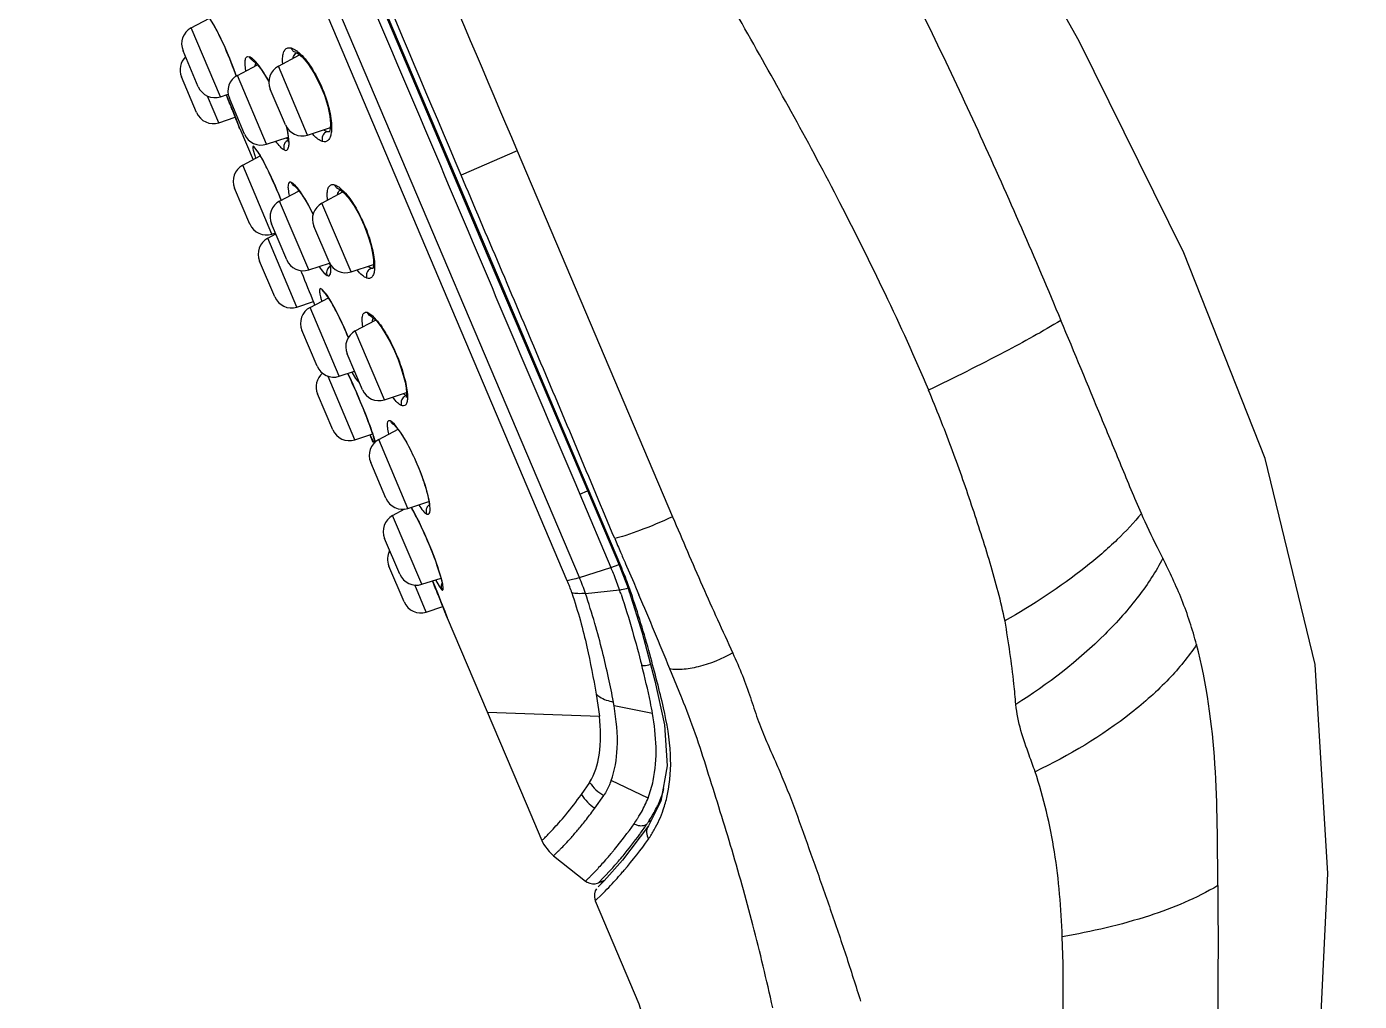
# Model space of a CAD drawing. Header units: millimetres. Extents: x 3350 to 4191, y 133 to 728.
# Drawn here: x 4047.9 to 4099.8, y 604.3 to 642.2 of the extents above; entities that cross this region are included whole.
import ezdxf

# ---------------------------------------------------------------- set-up
doc = ezdxf.new("R2010")
doc.units = ezdxf.units.MM

msp = doc.modelspace()

# ---------------------------------------------------------------- linework, layer by layer
at = {"color": 7, "linetype": 'Continuous'}
for p, q in [((4049.889, 670.946), (4070.991, 621.246)), ((4069.393, 620.77), (4048.296, 670.461)), ((4068.919, 620.647), (4047.855, 670.258)), ((4059.994, 647.026), (4063.003, 639.934)), ((4054.265, 642.171), (4054.98, 642.551)), ((4055.402, 639.492), (4054.265, 642.171)), ((4054.542, 639.884), (4053.949, 641.279)), ((4058.102, 641.4), (4058.16, 641.39)), ((4056.067, 640.325), (4056.847, 640.74)), ((4056.528, 641.052), (4056.548, 641.045)), ((4056.699, 640.88), (4056.697, 640.881)), ((4056.779, 640.852), (4056.707, 640.925)), ((4056.763, 640.697), (4056.784, 640.811)), ((4056.912, 640.691), (4056.779, 640.852)), ((4057.664, 640.681), (4058.488, 641.12)), ((4054.478, 638.874), (4053.885, 640.27)), ((4055.974, 640.408), (4056.014, 640.288)), ((4057.204, 637.646), (4056.067, 640.325)), ((4058.801, 638.002), (4057.664, 640.681)), ((4057.276, 640.1), (4057.298, 640.058)), ((4057.941, 638.394), (4057.348, 639.79)), ((4055.338, 638.482), (4054.897, 639.521)), ((4055.402, 639.492), (4055.701, 639.589)), ((4055.63, 639.566), (4055.769, 639.229)), ((4056.344, 638.038), (4055.752, 639.434)), ((4055.769, 639.229), (4055.923, 638.847)), ((4055.338, 638.482), (4055.985, 638.692)), ((4055.871, 638.978), (4055.855, 639.017)), ((4055.923, 638.847), (4056.054, 638.516)), ((4055.931, 638.829), (4055.926, 638.84)), ((4056.043, 638.546), (4056.151, 638.269)), ((4056.1, 638.4), (4056.103, 638.392)), ((4056.112, 638.371), (4056.103, 638.392)), ((4056.119, 638.353), (4056.112, 638.371)), ((4056.139, 638.3), (4056.119, 638.353)), ((4056.155, 638.26), (4056.139, 638.3)), ((4056.151, 638.269), (4056.156, 638.257)), ((4056.156, 638.257), (4056.674, 637.036)), ((4057.966, 638.35), (4057.99, 638.253)), ((4058.072, 637.834), (4058.017, 638.19)), ((4058.801, 638.002), (4059.687, 638.29)), ((4059.556, 638.139), (4059.425, 638.191)), ((4059.735, 638.268), (4059.726, 638.127)), ((4057.204, 637.646), (4058.043, 637.918)), ((4058.049, 637.822), (4057.961, 637.88)), ((4059.442, 637.738), (4059.385, 637.748)), ((4059.556, 638.139), (4059.462, 638.078)), ((4059.557, 638.139), (4059.639, 638.134)), ((4059.639, 638.134), (4059.652, 638.138)), ((4056.275, 636.824), (4056.957, 637.187)), ((4056.682, 637.417), (4056.741, 637.209)), ((4056.791, 637.441), (4056.718, 637.545)), ((4056.828, 637.405), (4056.722, 637.541)), ((4056.791, 637.441), (4056.79, 637.441)), ((4057.913, 637.412), (4057.894, 637.419)), ((4066.968, 637.381), (4064.783, 636.44)), ((4066.968, 637.381), (4073.024, 623.138)), ((4057.412, 634.145), (4056.275, 636.824)), ((4058.172, 636.155), (4058.183, 636.15)), ((4058.327, 636.027), (4058.178, 636.15)), ((4059.809, 636.073), (4059.854, 636.063)), ((4056.552, 634.537), (4055.959, 635.933)), ((4057.682, 635.681), (4057.676, 635.696)), ((4057.71, 635.429), (4058.468, 635.832)), ((4058.319, 635.995), (4058.317, 635.996)), ((4058.402, 635.943), (4058.327, 636.027)), ((4058.518, 635.791), (4058.402, 635.943)), ((4058.441, 635.824), (4058.443, 635.865)), ((4059.359, 635.35), (4060.176, 635.785)), ((4060.053, 635.951), (4060.274, 635.738)), ((4058.847, 632.75), (4057.71, 635.429)), ((4057.745, 635.522), (4057.769, 635.461)), ((4057.774, 635.453), (4057.767, 635.471)), ((4058.933, 635.073), (4059.015, 634.907)), ((4060.496, 632.671), (4059.359, 635.35)), ((4057.987, 633.142), (4057.394, 634.538)), ((4057.246, 633.984), (4057.559, 634.15)), ((4057.412, 634.145), (4057.546, 634.189)), ((4059.636, 633.063), (4059.044, 634.459)), ((4058.384, 631.305), (4057.246, 633.984)), ((4057.523, 631.697), (4056.931, 633.093)), ((4058.847, 632.75), (4059.653, 633.012)), ((4059.67, 632.973), (4059.639, 633)), ((4060.496, 632.671), (4061.374, 632.956)), ((4058.574, 632.635), (4058.54, 632.715)), ((4059.573, 632.528), (4059.562, 632.534)), ((4059.676, 632.831), (4059.675, 632.82)), ((4061.288, 632.818), (4061.161, 632.874)), ((4061.288, 632.818), (4061.191, 632.757)), ((4061.288, 632.818), (4061.359, 632.811)), ((4059.465, 631.886), (4059.35, 632.004)), ((4061.159, 632.418), (4061.115, 632.428)), ((4058.384, 631.305), (4059.03, 631.515)), ((4058.895, 631.288), (4059.609, 631.667)), ((4059.086, 631.375), (4059.053, 631.458)), ((4059.455, 631.872), (4059.453, 631.874)), ((4059.643, 631.629), (4059.465, 631.886)), ((4060.032, 628.609), (4058.895, 631.288)), ((4061.116, 631.099), (4061.144, 631.09)), ((4061.304, 630.921), (4061.303, 630.921)), ((4061.385, 630.912), (4061.527, 630.752)), ((4059.172, 629.001), (4058.58, 630.397)), ((4060.66, 630.373), (4061.45, 630.793)), ((4061.797, 627.694), (4060.66, 630.373)), ((4060.937, 628.086), (4060.344, 629.482)), ((4060.032, 628.609), (4060.632, 628.804)), ((4060.643, 626.135), (4059.596, 628.602)), ((4060.521, 628.767), (4060.672, 628.524)), ((4060.672, 628.524), (4060.76, 628.416)), ((4060.76, 628.416), (4060.785, 628.394)), ((4060.785, 628.394), (4060.812, 628.379)), ((4059.783, 626.527), (4059.19, 627.923)), ((4061.797, 627.694), (4062.654, 627.972)), ((4062.642, 627.857), (4062.528, 627.919)), ((4062.495, 627.455), (4062.467, 627.464)), ((4062.031, 626.869), (4062.042, 626.864)), ((4062.183, 626.74), (4062.038, 626.862)), ((4062.258, 626.653), (4062.183, 626.74)), ((4068.534, 626.908), (4070.949, 621.229)), ((4060.643, 626.135), (4061.338, 626.361)), ((4061.221, 626.323), (4061.339, 626.045)), ((4061.241, 626.317), (4061.339, 626.11)), ((4061.439, 626.046), (4061.372, 626.265)), ((4061.574, 626.145), (4062.325, 626.544)), ((4062.174, 626.711), (4062.172, 626.712)), ((4062.371, 626.502), (4062.258, 626.653)), ((4061.339, 626.11), (4061.402, 625.987)), ((4062.712, 623.466), (4061.574, 626.145)), ((4061.851, 623.858), (4061.259, 625.254)), ((4069.41, 624.023), (4069.709, 624.146)), ((4062.712, 623.466), (4063.528, 623.731)), ((4069.41, 624.023), (4070.62, 621.162)), ((4062.115, 623.188), (4062.595, 623.444)), ((4063.252, 620.509), (4062.115, 623.188)), ((4062.832, 623.505), (4062.898, 623.39)), ((4062.392, 620.901), (4061.799, 622.297)), ((4062.565, 619.821), (4061.972, 621.217)), ((4069.393, 620.77), (4070.62, 621.161)), ((4070.62, 621.162), (4070.934, 621.283)), ((4070.947, 621.228), (4071.035, 621.018)), ((4070.949, 621.229), (4071.001, 621.222)), ((4070.991, 621.246), (4071.001, 621.222)), ((4071.035, 621.018), (4071.249, 620.461)), ((4071.18, 621.328), (4071.507, 620.574)), ((4063.252, 620.509), (4064, 620.752)), ((4063.664, 620.643), (4063.676, 620.615)), ((4063.785, 620.68), (4063.921, 620.441)), ((4071.507, 620.574), (4071.607, 620.343)), ((4063.425, 619.429), (4062.978, 620.482)), ((4063.921, 620.441), (4064.021, 620.306)), ((4064.002, 620.428), (4064.024, 620.304)), ((4069.629, 620.154), (4070.954, 620.293)), ((4071.249, 620.461), (4071.331, 620.227)), ((4071.332, 620.226), (4071.331, 620.227)), ((4071.607, 620.343), (4071.712, 620.099)), ((4063.425, 619.429), (4064.072, 619.639)), ((4064.032, 619.741), (4064.007, 619.805)), ((4064.011, 619.795), (4064.142, 619.464)), ((4064.13, 619.493), (4064.238, 619.216)), ((4064.187, 619.347), (4064.191, 619.339)), ((4064.205, 619.303), (4064.191, 619.339)), ((4064.227, 619.247), (4064.205, 619.303)), ((4064.242, 619.209), (4064.227, 619.247)), ((4073.37, 616.111), (4072.911, 617.217)), ((4070.044, 616.235), (4070.172, 615.379)), ((4073.379, 616.088), (4073.37, 616.111)), ((4065.804, 615.53), (4070.172, 615.379)), ((4072.243, 615.477), (4070.743, 615.771)), ((4072.816, 613.437), (4072.563, 612.058)), ((4069.467, 612.323), (4069.791, 612.794)), ((4072.068, 612.182), (4070.626, 612.865)), ((4069.997, 611.795), (4070.343, 612.286)), ((4072.443, 611.883), (4072.611, 612.307)), ((4072.563, 612.058), (4072.079, 611.102)), ((4072.488, 611.91), (4072.443, 611.883)), ((4071.52, 611.183), (4071.684, 611.119)), ((4072.009, 611.153), (4072.019, 611.169)), ((4072.182, 611.306), (4072.07, 611.242)), ((4072.08, 611.103), (4071.064, 609.762)), ((4072.08, 611.103), (4072.079, 611.102)), ((4068.383, 609.937), (4069.631, 608.952)), ((4071.064, 609.762), (4070.352, 608.965)), ((4070.521, 609.902), (4070.506, 609.885)), ((4070.667, 610.074), (4070.651, 610.055)), ((4070.135, 608.884), (4070.336, 609.087)), ((4070.336, 609.087), (4070.639, 609.415)), ((4070.676, 609.456), (4070.692, 609.474)), ((4070.053, 608.651), (4070.008, 608.569)), ((4070.352, 608.965), (4070.121, 608.733)), ((4070.337, 608.959), (4070.121, 608.733)), ((4070.136, 608.884), (4070.367, 608.983)), ((4070.353, 608.977), (4070.337, 608.959)), ((4070.278, 608.44), (4070.009, 608.179))]:
    msp.add_line(p, q, dxfattribs=at)
for points in [[(4099.778, 490.173), (4098.761, 507.005), (4097.957, 522.452), (4097.433, 536.461), (4097.137, 549.289), (4097.013, 561.109), (4097.046, 572.077), (4097.244, 582.324), (4097.62, 591.89), (4098.146, 600.83), (4098.553, 609.242), (4098.057, 617.379), (4096.109, 625.4), (4092.942, 633.415), (4088.862, 641.653), (4084.032, 650.247), (4078.585, 659.257), (4072.552, 668.79), (4065.881, 678.981), (4058.718, 689.68)], [(4054.907, 642.656), (4054.983, 642.545), (4055.073, 642.402), (4055.17, 642.233), (4055.272, 642.044), (4055.374, 641.842), (4055.475, 641.633), (4055.572, 641.42), (4055.666, 641.208), (4055.753, 640.997), (4055.834, 640.792), (4055.908, 640.595), (4055.974, 640.408)], [(4056.699, 640.88), (4056.73, 640.857), (4056.835, 640.754), (4056.973, 640.582), (4057.124, 640.358), (4057.276, 640.1)], [(4058.353, 641.21), (4058.408, 641.184), (4058.586, 641.041), (4058.812, 640.781), (4059.049, 640.423), (4059.271, 639.999), (4059.457, 639.551), (4059.59, 639.119), (4059.668, 638.741), (4059.695, 638.444), (4059.685, 638.245), (4059.659, 638.14), (4059.655, 638.131)], [(4063.003, 639.934), (4065.84, 633.244), (4068.534, 626.908)], [(4057.99, 638.253), (4058.025, 638.064), (4058.043, 637.913), (4058.048, 637.803), (4058.043, 637.736), (4058.042, 637.727)], [(4056.79, 637.441), (4056.81, 637.416), (4056.845, 637.367), (4056.891, 637.297)], [(4056.891, 637.297), (4056.947, 637.206), (4057.009, 637.097), (4057.078, 636.972), (4057.15, 636.833), (4057.226, 636.683), (4057.303, 636.526), (4057.38, 636.362), (4057.457, 636.195), (4057.533, 636.025), (4057.606, 635.856), (4057.677, 635.688), (4057.745, 635.522)], [(4058.319, 635.995), (4058.328, 635.987), (4058.396, 635.921), (4058.488, 635.808), (4058.594, 635.66), (4058.706, 635.483), (4058.82, 635.285), (4058.933, 635.073)], [(4060.033, 635.887), (4060.059, 635.874), (4060.198, 635.768), (4060.394, 635.55), (4060.61, 635.242), (4060.818, 634.875), (4061.002, 634.483), (4061.153, 634.092), (4061.263, 633.726), (4061.334, 633.405), (4061.369, 633.143), (4061.374, 632.949), (4061.359, 632.828), (4061.355, 632.811)], [(4059.661, 633.02), (4059.665, 632.992), (4059.674, 632.899), (4059.676, 632.831)], [(4059.45, 631.876), (4059.484, 631.84), (4059.546, 631.76), (4059.626, 631.642), (4059.719, 631.492), (4059.821, 631.313), (4059.926, 631.115), (4060.032, 630.905), (4060.136, 630.687), (4060.236, 630.465), (4060.331, 630.245), (4060.388, 630.106)], [(4061.304, 630.921), (4061.355, 630.886), (4061.492, 630.752), (4061.667, 630.528), (4061.852, 630.241), (4062.027, 629.922), (4062.186, 629.593), (4062.324, 629.264), (4062.439, 628.945), (4062.53, 628.645), (4062.596, 628.376), (4062.637, 628.15), (4062.654, 627.973), (4062.653, 627.852), (4062.644, 627.789), (4062.643, 627.783)], [(4060.368, 628.718), (4060.427, 628.592), (4060.494, 628.449)], [(4060.494, 628.449), (4060.562, 628.298), (4060.632, 628.141)], [(4060.632, 628.141), (4060.703, 627.981), (4060.772, 627.819), (4060.84, 627.658), (4060.906, 627.5), (4060.968, 627.348), (4061.027, 627.201), (4061.081, 627.062), (4061.132, 626.93), (4061.179, 626.806), (4061.222, 626.69), (4061.262, 626.581), (4061.297, 626.482), (4061.329, 626.39), (4061.356, 626.308), (4061.38, 626.236), (4061.4, 626.172)], [(4062.174, 626.711), (4062.182, 626.704), (4062.244, 626.641), (4062.331, 626.536), (4062.431, 626.396), (4062.538, 626.23), (4062.648, 626.043), (4062.757, 625.841), (4062.863, 625.631), (4062.965, 625.417), (4063.06, 625.202), (4063.149, 624.989), (4063.229, 624.782), (4063.301, 624.581), (4063.364, 624.392), (4063.417, 624.215), (4063.461, 624.053), (4063.495, 623.907), (4063.52, 623.781), (4063.536, 623.675), (4063.544, 623.592), (4063.544, 623.533), (4063.544, 623.524)], [(4061.4, 626.172), (4061.415, 626.119), (4061.427, 626.076), (4061.434, 626.047)], [(4062.898, 623.39), (4062.976, 623.247), (4063.059, 623.089), (4063.143, 622.921), (4063.228, 622.745), (4063.312, 622.564), (4063.395, 622.38), (4063.475, 622.197), (4063.551, 622.016), (4063.624, 621.838), (4063.691, 621.666), (4063.753, 621.502), (4063.81, 621.346), (4063.861, 621.199), (4063.907, 621.063), (4063.946, 620.939), (4063.98, 620.826), (4064.008, 620.726), (4064.029, 620.641), (4064.045, 620.57), (4064.054, 620.515), (4064.059, 620.479), (4064.059, 620.475)], [(4063.676, 620.615), (4063.857, 620.176), (4064.011, 619.795)], [(4071.332, 620.226), (4071.837, 618.623), (4072.333, 616.755), (4072.71, 615.03), (4072.816, 613.437)], [(4064.242, 619.207), (4067.312, 611.978), (4067.925, 610.533)], [(4067.925, 610.533), (4067.996, 610.388), (4068.207, 610.099), (4068.383, 609.937)], [(4069.631, 608.952), (4069.693, 608.91), (4069.797, 608.866), (4069.904, 608.846), (4070.006, 608.849), (4070.097, 608.87), (4070.136, 608.884)], [(4070.008, 608.569), (4069.977, 608.453), (4069.973, 608.323), (4070.009, 608.179)], [(4070.009, 608.179), (4071.71, 604.176), (4073.612, 597.876), (4073.885, 591.406), (4073.949, 584.628), (4073.926, 577.191), (4073.846, 569.005), (4073.699, 559.963), (4073.467, 549.838), (4073.136, 538.338), (4072.674, 525.031), (4072.001, 509.238), (4070.943, 490.171)]]:
    msp.add_lwpolyline(points, dxfattribs=at)
for centre, radius, start, end in [((4054.593, 641.553), 0.7, 118, 203), ((4057.691, 640.332), 1.171, 52.1126, 52.8697), ((4054.529, 640.543), 0.7, 133.6956, 203), ((4056.396, 639.707), 0.7, 118, 203), ((4046.332, 637.072), 10.207, 18.4557, 18.9248), ((4046.668, 637.184), 9.853, 18.34, 18.4537), ((4051.583, 636.978), 6.502, 28.4933, 30.0692), ((4057.992, 640.063), 0.7, 118, 203), ((4055.186, 640.157), 0.7, 203, 288), ((3997.859, 615.63), 62.534, 22.35015, 22.50119), ((3998.783, 616.011), 61.535, 22.21306, 22.34887), ((3996.984, 615.276), 63.478, 22.08355, 22.21325), ((4055.122, 639.147), 0.7, 203, 288), ((3996.155, 614.94), 64.372, 21.96495, 22.08376), ((3997.208, 615.363), 63.238, 21.79249, 21.92782), ((4002.2, 617.355), 57.863, 21.57325, 21.78449), ((3999.756, 616.4), 60.487, 21.32015, 21.56308), ((4058.585, 638.668), 0.7, 203, 288), ((4053.503, 637.24), 4.613, 11.8898, 13.4562), ((4056.988, 638.311), 0.7, 203, 288), ((4059.617, 638.37), 0.237, 275.2863, 279.0021), ((4056.581, 637.389), 0.209, 46.3541, 47.7876), ((4062.268, 638.977), 5.803, 197.744, 198.832), ((4056.603, 636.206), 0.7, 118, 203), ((4042.021, 629.186), 16.954, 21.7595, 22.525), ((4058.038, 634.811), 0.7, 118, 203), ((4051.054, 631.056), 8.851, 26.1435, 26.7786), ((4059.688, 634.732), 0.7, 118, 203), ((4057.196, 634.811), 0.7, 203, 288), ((4050.881, 630.971), 9.044, 25.8824, 26.1451), ((4057.575, 633.366), 0.7, 118, 203), ((4058.631, 633.416), 0.7, 203, 288), ((4060.28, 633.337), 0.7, 203, 288), ((4057.284, 632.611), 2.426, 7.3667, 8.8461), ((4000.247, 608.188), 63.243, 21.5891, 22.74057), ((4058.167, 631.971), 0.7, 203, 288), ((4063.028, 632.621), 3.837, 194.4774, 196.3314), ((4059.224, 630.67), 0.7, 118, 203), ((4060.407, 629.947), 1.374, 44.6007, 47.3305), ((4060.988, 629.755), 0.7, 118, 203), ((4059.816, 629.274), 0.7, 203, 288), ((4059.834, 628.197), 0.7, 130.5307, 203), ((4038.927, 618.569), 23.723, 24.3358, 25.3403), ((4036.203, 617.334), 26.713, 23.4933, 24.3414), ((4061.06, 628.503), 0.296, 185.6238, 201.6796), ((4035.975, 617.233), 26.963, 23.3167, 23.4977), ((4061.581, 628.359), 0.7, 203, 288), ((4062.709, 628.07), 0.223, 252.6047, 255.6777), ((4060.427, 626.801), 0.7, 203, 288), ((4052.659, 623.409), 9.169, 18.1475, 18.8891), ((4062.983, 626.548), 0.673, 178.7301, 180.5707), ((4061.903, 625.527), 0.7, 118, 203), ((4061.713, 626.045), 0.301, 170.091, 177.4304), ((4061.699, 626.046), 0.287, 177.4572, 183.7777), ((4062.495, 624.131), 0.7, 203, 288), ((4063.977, 624.193), 0.661, 225.6789, 227.852), ((4062.443, 622.57), 0.7, 118, 203), ((4063.52, 623.406), 0.179, 241.0964, 244.7719), ((4122.971, 644.221), 56.623, 202.7865, 203.3704), ((4062.616, 621.49), 0.7, 151.9638, 203), ((4249.863, 698.886), 194.789, 203.32497, 203.46344), ((4059.831, 616.5), 11.753, 23.0559, 23.3694), ((4059.9, 616.529), 11.678, 21.829, 23.0572), ((4056.4, 615.001), 15.871, 21.7083, 23.0787), ((4063.036, 621.175), 0.7, 203, 288), ((4004.968, 596.152), 63.601, 22.52046, 22.64531), ((4009.309, 597.949), 58.903, 22.22745, 22.52279), ((4062.683, 618.019), 6.768, 18.6007, 22.8584), ((4061.859, 617.531), 8.201, 18.6555, 23.2611), ((4060.432, 616.739), 11.106, 18.6615, 21.8417), ((4056.879, 615.193), 15.356, 20.3089, 21.7027), ((4057.42, 615.392), 14.779, 19.1641, 20.3145), ((4007.974, 597.403), 60.345, 22.06777, 22.22748), ((4008.277, 597.525), 60.018, 21.79135, 22.06898), ((4064.156, 620.448), 0.194, 226.4338, 227.4957), ((4053.935, 614.334), 18.033, 18.721, 19.298), ((4058.026, 615.604), 14.137, 18.8773, 19.1579), ((3932.085, 560.312), 151.889, 22.00239, 23.17993), ((4063.209, 620.094), 0.7, 203, 288), ((4008.561, 597.647), 59.709, 21.30294, 21.71741), ((4056.514, 613.347), 14.434, 9.6719, 10.285), ((4068.152, 613.799), 4.702, 341.5027, 344.6221), ((4067.868, 613.382), 5.067, 341.8198, 348.1088), ((4068.111, 613.304), 4.812, 330.7628, 340.9254), ((4068.252, 613.848), 4.619, 334.5175, 334.953), ((4068.069, 613.318), 4.856, 340.9252, 341.7954), ((4057.861, 620.812), 16.712, 320.5194, 324.8161), ((4067.042, 614.343), 5.481, 324.7862, 327.3191), ((4067.416, 614.1), 5.034, 327.3432, 328.5707), ((4058.014, 620.773), 16.983, 323.9233, 325.4877), ((4067.108, 614.536), 5.955, 325.5586, 325.9906), ((4067.23, 614.454), 5.808, 325.9907, 326.429), ((4058.076, 620.727), 16.905, 320.3353, 323.9263), ((4067.955, 613.392), 4.991, 325.8417, 330.7521), ((4057.909, 620.775), 16.651, 320.0112, 320.5142), ((4058.001, 620.617), 17.289, 319.4373, 324.5502), ((4057.836, 620.837), 16.748, 319.2398, 319.9265), ((4057.177, 621.499), 18.09, 318.336, 319.1613), ((4057.834, 620.93), 17.221, 319.1673, 320.1391), ((4058.009, 620.782), 16.992, 320.1419, 320.3359), ((4056.558, 622.049), 18.918, 318.0999, 318.2669), ((4057.244, 621.278), 18.294, 317.2027, 318.3718), ((4057.65, 620.917), 17.751, 318.3744, 318.8569), ((4057.787, 620.797), 17.568, 318.857, 319.446), ((4059.018, 619.546), 15.815, 315.6688, 316.0105), ((4056.545, 621.919), 19.243, 316.0429, 317.2185), ((4060.037, 618.551), 14.391, 315.3662, 315.6685)]:
    msp.add_arc(centre, radius, start, end, dxfattribs=at)
for points, knots in [([(4057.911, 685.623), (4060.693, 681.201), (4066.189, 672.313), (4072.819, 661.058), (4077.952, 651.957), (4081.027, 646.194), (4083.361, 641.519), (4085.022, 637.971), (4086.618, 634.392), (4087.649, 631.992), (4088.147, 630.785)], [0, 0, 0, 0, 0.250006, 0.500011, 0.625015, 0.750016, 0.812514, 0.875007, 0.93751, 1, 1, 1, 1]), ([(4082.999, 628.07), (4082.463, 629.335), (4081.345, 631.783), (4079.582, 635.325), (4077.784, 638.688), (4075.958, 641.935), (4074.136, 645.149), (4071.701, 649.455), (4068.624, 654.849), (4064.869, 661.3), (4059.777, 669.824), (4055.887, 676.163), (4053.295, 680.377)], [0, 0, 0, 0, 0.068499, 0.134086, 0.197167, 0.258574, 0.319766, 0.381334, 0.50512, 0.629294, 0.7534, 1, 1, 1, 1]), ([(4052.365, 671.812), (4054.778, 666.062), (4059.636, 654.581), (4064.536, 643.118), (4066.967, 637.38)], [0, 0, 0, 0, 0.500193, 1, 1, 1, 1]), ([(4064.783, 636.44), (4062.343, 642.18), (4057.497, 653.667), (4052.609, 665.137), (4050.163, 670.868)], [0, 0, 0, 0, 0.500221, 1, 1, 1, 1]), ([(4049.545, 670.801), (4051.195, 666.901), (4054.504, 659.103), (4059.475, 647.41), (4064.44, 635.716), (4067.738, 627.914), (4069.41, 624.023)], [0, 0, 0, 0, 0.250007, 0.500014, 0.750017, 1, 1, 1, 1]), ([(4055.987, 640.382), (4055.851, 640.778), (4055.554, 641.504), (4055.202, 642.208), (4055.009, 642.518)], [0, 0, 0, 0, 0.533584, 1, 1, 1, 1]), ([(4057.832, 640.784), (4057.825, 640.874), (4057.822, 641.033), (4057.86, 641.238), (4057.957, 641.382), (4058.059, 641.403), (4058.104, 641.401)], [0, 0, 0, 0, 0.35725, 0.624341, 0.820076, 1, 1, 1, 1]), ([(4058.348, 641.211), (4058.303, 641.223), (4058.222, 641.27), (4058.174, 641.349), (4058.161, 641.39)], [0, 0, 0, 0, 0.516698, 1, 1, 1, 1]), ([(4058.163, 641.391), (4058.181, 641.386), (4058.265, 641.355), (4058.342, 641.307), (4058.398, 641.265)], [0, 0, 0, 0, 0.217085, 1, 1, 1, 1]), ([(4058.41, 641.256), (4058.493, 641.192), (4058.66, 641.026), (4058.99, 640.595), (4059.353, 639.927), (4059.644, 639.094), (4059.739, 638.522), (4059.735, 638.268)], [0, 0, 0, 0, 0.09386, 0.209727, 0.486799, 0.771489, 1, 1, 1, 1]), ([(4056.399, 640.515), (4056.383, 640.599), (4056.363, 640.744), (4056.363, 640.922), (4056.415, 641.057), (4056.497, 641.061), (4056.528, 641.052)], [0, 0, 0, 0, 0.39971, 0.678676, 0.850593, 1, 1, 1, 1]), ([(4056.697, 640.881), (4056.679, 640.889), (4056.612, 640.926), (4056.563, 640.991), (4056.543, 641.043)], [0, 0, 0, 0, 0.265799, 1, 1, 1, 1]), ([(4056.707, 640.925), (4056.693, 640.938), (4056.643, 640.983), (4056.587, 641.024), (4056.543, 641.043)], [0, 0, 0, 0, 0.297804, 1, 1, 1, 1]), ([(4058.233, 640.985), (4058.239, 641.01), (4058.264, 641.092), (4058.314, 641.171), (4058.363, 641.207)], [0, 0, 0, 0, 0.291875, 1, 1, 1, 1]), ([(4057.21, 640.236), (4057.185, 640.279), (4057.092, 640.435), (4056.992, 640.586), (4056.912, 640.691)], [0, 0, 0, 0, 0.273591, 1, 1, 1, 1]), ([(4057.894, 637.419), (4057.836, 637.446), (4057.714, 637.556), (4057.617, 637.683), (4057.562, 637.762)], [0, 0, 0, 0, 0.396058, 1, 1, 1, 1]), ([(4057.9, 637.659), (4057.891, 637.64), (4057.863, 637.562), (4057.868, 637.473), (4057.889, 637.417)], [0, 0, 0, 0, 0.2679, 1, 1, 1, 1]), ([(4058.046, 637.804), (4058.031, 637.797), (4057.971, 637.763), (4057.923, 637.707), (4057.9, 637.659)], [0, 0, 0, 0, 0.235726, 1, 1, 1, 1]), ([(4057.908, 637.412), (4057.935, 637.402), (4058.004, 637.401), (4058.064, 637.505), (4058.082, 637.649), (4058.078, 637.767), (4058.072, 637.834)], [0, 0, 0, 0, 0.161259, 0.33888, 0.612731, 1, 1, 1, 1]), ([(4059.385, 637.748), (4059.353, 637.758), (4059.195, 637.828), (4059.071, 637.954), (4058.98, 638.059)], [0, 0, 0, 0, 0.19347, 1, 1, 1, 1]), ([(4059.462, 638.078), (4059.418, 638.035), (4059.357, 637.926), (4059.363, 637.801), (4059.382, 637.748)], [0, 0, 0, 0, 0.516189, 1, 1, 1, 1]), ([(4059.726, 638.127), (4059.719, 638.069), (4059.7, 637.965), (4059.642, 637.834), (4059.552, 637.749), (4059.477, 637.736), (4059.442, 637.738)], [0, 0, 0, 0, 0.331672, 0.591531, 0.800248, 1, 1, 1, 1]), ([(4056.718, 637.545), (4056.709, 637.553), (4056.695, 637.567), (4056.674, 637.56), (4056.668, 637.545), (4056.666, 637.524), (4056.668, 637.48), (4056.676, 637.444), (4056.682, 637.417)], [0, 0, 0, 0, 0.19115, 0.248344, 0.319376, 0.425233, 0.572637, 1, 1, 1, 1]), ([(4057.676, 635.696), (4057.532, 636.041), (4057.316, 636.522), (4057.022, 637.086), (4056.889, 637.313), (4056.828, 637.405)], [0, 0, 0, 0, 0.588019, 0.826674, 1, 1, 1, 1]), ([(4058.167, 636.155), (4058.152, 636.161), (4058.124, 636.169), (4058.062, 636.147), (4058.031, 636.034), (4058.041, 635.866), (4058.067, 635.725), (4058.085, 635.643)], [0, 0, 0, 0, 0.076999, 0.14017, 0.302436, 0.585131, 1, 1, 1, 1]), ([(4058.317, 635.996), (4058.3, 636.005), (4058.241, 636.042), (4058.196, 636.102), (4058.178, 636.15)], [0, 0, 0, 0, 0.266123, 1, 1, 1, 1]), ([(4059.579, 635.48), (4059.569, 635.568), (4059.561, 635.722), (4059.587, 635.92), (4059.672, 636.06), (4059.768, 636.077), (4059.809, 636.073)], [0, 0, 0, 0, 0.368205, 0.638114, 0.827808, 1, 1, 1, 1]), ([(4070.766, 622.291), (4070.271, 623.461), (4069.293, 625.816), (4067.296, 630.532), (4065.788, 634.074), (4064.783, 636.44)], [0, 0, 0, 0, 0.248181, 0.497997, 1, 1, 1, 1]), ([(4058.956, 635.043), (4058.919, 635.116), (4058.786, 635.372), (4058.638, 635.621), (4058.518, 635.791)], [0, 0, 0, 0, 0.279698, 1, 1, 1, 1]), ([(4060.031, 635.888), (4059.988, 635.9), (4059.91, 635.947), (4059.864, 636.024), (4059.85, 636.063)], [0, 0, 0, 0, 0.51797, 1, 1, 1, 1]), ([(4059.854, 636.063), (4059.87, 636.058), (4059.941, 636.03), (4060.006, 635.988), (4060.053, 635.951)], [0, 0, 0, 0, 0.216351, 1, 1, 1, 1]), ([(4059.969, 635.678), (4059.973, 635.699), (4059.991, 635.769), (4060.026, 635.838), (4060.064, 635.873)], [0, 0, 0, 0, 0.292787, 1, 1, 1, 1]), ([(4060.274, 635.738), (4060.433, 635.558), (4060.727, 635.118), (4061.08, 634.391), (4061.324, 633.64), (4061.41, 633.141), (4061.413, 632.919)], [0, 0, 0, 0, 0.233256, 0.511852, 0.783658, 1, 1, 1, 1]), ([(4059.255, 632.88), (4059.307, 632.801), (4059.396, 632.676), (4059.505, 632.56), (4059.558, 632.531)], [0, 0, 0, 0, 0.611658, 1, 1, 1, 1]), ([(4059.57, 632.772), (4059.56, 632.753), (4059.532, 632.676), (4059.537, 632.587), (4059.558, 632.531)], [0, 0, 0, 0, 0.267746, 1, 1, 1, 1]), ([(4059.57, 632.526), (4059.592, 632.516), (4059.654, 632.51), (4059.701, 632.611), (4059.707, 632.745), (4059.699, 632.857), (4059.69, 632.923)], [0, 0, 0, 0, 0.149456, 0.316874, 0.594873, 1, 1, 1, 1]), ([(4061.115, 632.428), (4061.05, 632.451), (4060.907, 632.546), (4060.794, 632.67), (4060.732, 632.746)], [0, 0, 0, 0, 0.413073, 1, 1, 1, 1]), ([(4061.191, 632.757), (4061.147, 632.715), (4061.085, 632.605), (4061.092, 632.48), (4061.111, 632.426)], [0, 0, 0, 0, 0.516677, 1, 1, 1, 1]), ([(4061.413, 632.919), (4061.414, 632.844), (4061.407, 632.711), (4061.365, 632.543), (4061.28, 632.428), (4061.195, 632.414), (4061.159, 632.418)], [0, 0, 0, 0, 0.358519, 0.626912, 0.822793, 1, 1, 1, 1]), ([(4059.35, 632.004), (4059.334, 632.015), (4059.283, 632.038), (4059.264, 631.966), (4059.266, 631.909), (4059.278, 631.805), (4059.297, 631.722), (4059.313, 631.661)], [0, 0, 0, 0, 0.139622, 0.278653, 0.400521, 0.561463, 1, 1, 1, 1]), ([(4059.453, 631.874), (4059.441, 631.882), (4059.397, 631.917), (4059.365, 631.966), (4059.35, 632.004)], [0, 0, 0, 0, 0.265305, 1, 1, 1, 1]), ([(4060.391, 630.107), (4060.275, 630.393), (4060.043, 630.91), (4059.778, 631.411), (4059.643, 631.629)], [0, 0, 0, 0, 0.546745, 1, 1, 1, 1]), ([(4060.953, 630.542), (4060.939, 630.628), (4060.923, 630.776), (4060.931, 630.962), (4060.995, 631.098), (4061.081, 631.106), (4061.116, 631.099)], [0, 0, 0, 0, 0.388646, 0.664217, 0.842397, 1, 1, 1, 1]), ([(4061.303, 630.921), (4061.283, 630.928), (4061.212, 630.965), (4061.16, 631.033), (4061.14, 631.088)], [0, 0, 0, 0, 0.265349, 1, 1, 1, 1]), ([(4061.144, 631.09), (4061.159, 631.084), (4061.23, 631.05), (4061.292, 631), (4061.338, 630.958)], [0, 0, 0, 0, 0.206917, 1, 1, 1, 1]), ([(4061.326, 630.728), (4061.328, 630.743), (4061.335, 630.794), (4061.35, 630.844), (4061.368, 630.876)], [0, 0, 0, 0, 0.288486, 1, 1, 1, 1]), ([(4061.527, 630.752), (4061.678, 630.564), (4061.961, 630.112), (4062.312, 629.379), (4062.568, 628.628), (4062.673, 628.132), (4062.688, 627.911)], [0, 0, 0, 0, 0.233199, 0.512906, 0.785413, 1, 1, 1, 1]), ([(4088.147, 630.785), (4087.435, 630.346), (4085.729, 629.415), (4083.991, 628.549), (4082.994, 628.071)], [0, 0, 0, 0, 0.430446, 1, 1, 1, 1]), ([(4091.285, 623.269), (4091.014, 623.88), (4090.502, 625.126), (4089.462, 627.633), (4088.68, 629.525), (4088.147, 630.785)], [0, 0, 0, 0, 0.246122, 0.496009, 1, 1, 1, 1]), ([(4061.334, 626.377), (4061.298, 626.484), (4061.113, 626.999), (4060.908, 627.506), (4060.736, 627.905)], [0, 0, 0, 0, 0.206349, 1, 1, 1, 1]), ([(4062.467, 627.464), (4062.407, 627.49), (4062.278, 627.594), (4062.176, 627.719), (4062.118, 627.796)], [0, 0, 0, 0, 0.402722, 1, 1, 1, 1]), ([(4062.642, 627.857), (4062.625, 627.85), (4062.556, 627.817), (4062.5, 627.755), (4062.475, 627.702)], [0, 0, 0, 0, 0.231991, 1, 1, 1, 1]), ([(4062.688, 627.911), (4062.693, 627.84), (4062.694, 627.716), (4062.668, 627.562), (4062.6, 627.454), (4062.525, 627.448), (4062.495, 627.455)], [0, 0, 0, 0, 0.377532, 0.649575, 0.834075, 1, 1, 1, 1]), ([(4085.973, 619.07), (4085.817, 619.834), (4085.409, 621.352), (4084.679, 623.601), (4083.894, 625.852), (4083.302, 627.332), (4082.995, 628.068)], [0, 0, 0, 0, 0.246486, 0.49617, 0.747661, 1, 1, 1, 1]), ([(4062.475, 627.702), (4062.465, 627.682), (4062.438, 627.605), (4062.442, 627.518), (4062.463, 627.462)], [0, 0, 0, 0, 0.267512, 1, 1, 1, 1]), ([(4062.027, 626.867), (4062.013, 626.874), (4061.986, 626.883), (4061.924, 626.864), (4061.896, 626.75), (4061.909, 626.585), (4061.936, 626.444), (4061.956, 626.362)], [0, 0, 0, 0, 0.077443, 0.138957, 0.29816, 0.581707, 1, 1, 1, 1]), ([(4062.172, 626.712), (4062.156, 626.72), (4062.098, 626.757), (4062.056, 626.816), (4062.038, 626.862)], [0, 0, 0, 0, 0.266078, 1, 1, 1, 1]), ([(4063.557, 623.634), (4063.527, 623.852), (4063.398, 624.342), (4063.127, 625.093), (4062.779, 625.837), (4062.511, 626.303), (4062.371, 626.502)], [0, 0, 0, 0, 0.211431, 0.484715, 0.766309, 1, 1, 1, 1]), ([(4063.444, 623.244), (4063.465, 623.234), (4063.527, 623.226), (4063.572, 623.326), (4063.576, 623.458), (4063.566, 623.569), (4063.557, 623.634)], [0, 0, 0, 0, 0.14889, 0.313915, 0.592116, 1, 1, 1, 1]), ([(4064.034, 620.645), (4063.981, 620.856), (4063.824, 621.334), (4063.537, 622.075), (4063.201, 622.822), (4062.957, 623.299), (4062.835, 623.509)], [0, 0, 0, 0, 0.210305, 0.483677, 0.765855, 1, 1, 1, 1]), ([(4063.132, 623.6), (4063.184, 623.52), (4063.272, 623.395), (4063.381, 623.278), (4063.433, 623.249)], [0, 0, 0, 0, 0.612632, 1, 1, 1, 1]), ([(4063.444, 623.491), (4063.434, 623.471), (4063.407, 623.393), (4063.412, 623.305), (4063.433, 623.249)], [0, 0, 0, 0, 0.267855, 1, 1, 1, 1]), ([(4073.023, 623.137), (4072.6, 622.943), (4071.984, 622.684), (4071.226, 622.417), (4070.901, 622.319), (4070.767, 622.291)], [0, 0, 0, 0, 0.579385, 0.829755, 1, 1, 1, 1]), ([(4073.023, 623.137), (4073.406, 622.235), (4074.166, 620.457), (4074.968, 618.699), (4075.364, 617.833)], [0, 0, 0, 0, 0.507434, 1, 1, 1, 1]), ([(4091.285, 623.269), (4090.998, 622.908), (4090.304, 622.173), (4088.582, 620.698), (4087.062, 619.708), (4085.971, 619.081)], [0, 0, 0, 0, 0.203481, 0.444601, 1, 1, 1, 1]), ([(4092.12, 621.521), (4092.05, 621.663), (4091.762, 622.241), (4091.481, 622.823), (4091.285, 623.269)], [0, 0, 0, 0, 0.245189, 1, 1, 1, 1]), ([(4092.12, 621.521), (4091.857, 621.008), (4091.17, 619.964), (4089.359, 617.933), (4087.642, 616.617), (4086.395, 615.831)], [0, 0, 0, 0, 0.212303, 0.4572, 1, 1, 1, 1]), ([(4093.435, 618.161), (4093.276, 618.751), (4092.908, 619.902), (4092.387, 620.991), (4092.12, 621.521)], [0, 0, 0, 0, 0.506968, 1, 1, 1, 1]), ([(4064.024, 620.304), (4064.031, 620.297), (4064.044, 620.285), (4064.071, 620.283), (4064.084, 620.309), (4064.088, 620.367), (4064.072, 620.484), (4064.049, 620.584), (4064.034, 620.645)], [0, 0, 0, 0, 0.07486, 0.120278, 0.171907, 0.257422, 0.54839, 1, 1, 1, 1]), ([(4069.393, 620.77), (4069.303, 620.74), (4069.146, 620.693), (4068.987, 620.656), (4068.919, 620.647)], [0, 0, 0, 0, 0.581863, 1, 1, 1, 1]), ([(4069.097, 620.178), (4069.212, 619.817), (4069.431, 619.121), (4069.757, 617.807), (4069.934, 616.848), (4070.044, 616.235)], [0, 0, 0, 0, 0.279693, 0.539238, 1, 1, 1, 1]), ([(4069.63, 620.155), (4069.53, 620.145), (4069.351, 620.136), (4069.171, 620.155), (4069.097, 620.178)], [0, 0, 0, 0, 0.563721, 1, 1, 1, 1]), ([(4070.716, 615.924), (4070.658, 616.24), (4070.523, 616.897), (4070.287, 617.92), (4069.991, 619.016), (4069.755, 619.767), (4069.63, 620.155)], [0, 0, 0, 0, 0.220829, 0.459768, 0.720227, 1, 1, 1, 1]), ([(4070.954, 620.293), (4070.98, 620.295), (4071.093, 620.31), (4071.203, 620.34), (4071.286, 620.369)], [0, 0, 0, 0, 0.230089, 1, 1, 1, 1]), ([(4071.014, 620.122), (4071.175, 619.646), (4071.45, 618.725), (4071.704, 617.799), (4071.819, 617.355)], [0, 0, 0, 0, 0.522881, 1, 1, 1, 1]), ([(4072.826, 612.338), (4072.933, 612.843), (4073.001, 613.985), (4072.742, 615.441), (4072.415, 616.729), (4072.023, 618.231), (4071.673, 619.389), (4071.403, 620.178)], [0, 0, 0, 0, 0.192726, 0.420697, 0.549302, 0.688811, 1, 1, 1, 1]), ([(4086.395, 615.831), (4086.374, 616.097), (4086.273, 617.181), (4086.114, 618.26), (4085.973, 619.07)], [0, 0, 0, 0, 0.244587, 1, 1, 1, 1]), ([(4093.435, 618.161), (4093.121, 617.684), (4092.33, 616.731), (4090.315, 614.933), (4088.467, 613.838), (4087.144, 613.211)], [0, 0, 0, 0, 0.212043, 0.456649, 1, 1, 1, 1]), ([(4094.269, 608.778), (4094.25, 610.355), (4094.263, 613.501), (4093.835, 616.644), (4093.435, 618.161)], [0, 0, 0, 0, 0.501261, 1, 1, 1, 1]), ([(4071.819, 617.355), (4071.846, 617.351), (4071.962, 617.344), (4072.08, 617.365), (4072.164, 617.394)], [0, 0, 0, 0, 0.23313, 1, 1, 1, 1]), ([(4075.366, 617.834), (4074.943, 617.6), (4074.289, 617.329), (4073.445, 617.18), (4073.067, 617.182), (4072.911, 617.217)], [0, 0, 0, 0, 0.565182, 0.813641, 1, 1, 1, 1]), ([(4075.364, 617.833), (4075.497, 617.544), (4075.746, 616.971), (4076.05, 616.109), (4076.322, 615.274), (4076.638, 614.479), (4076.986, 613.703), (4077.446, 612.644), (4077.974, 611.268), (4078.456, 609.859), (4078.87, 608.721), (4079.268, 607.554), (4079.781, 606.076), (4080.155, 604.875), (4080.349, 604.271)], [0, 0, 0, 0, 0.066101, 0.12938, 0.18976, 0.248186, 0.306776, 0.36629, 0.48789, 0.6123, 0.675395, 0.739107, 0.868331, 1, 1, 1, 1]), ([(4072.241, 615.473), (4072.215, 615.622), (4072.094, 616.253), (4071.94, 616.877), (4071.819, 617.354)], [0, 0, 0, 0, 0.235053, 1, 1, 1, 1]), ([(4070.044, 616.235), (4070.087, 616.196), (4070.287, 616.048), (4070.529, 615.959), (4070.716, 615.924)], [0, 0, 0, 0, 0.233309, 1, 1, 1, 1]), ([(4076.921, 604.023), (4076.685, 605.102), (4076.18, 607.221), (4075.447, 609.819), (4074.829, 611.825), (4074.374, 613.268), (4073.927, 614.696), (4073.567, 615.619), (4073.379, 616.088)], [0, 0, 0, 0, 0.263338, 0.519031, 0.643486, 0.763781, 0.879756, 1, 1, 1, 1]), ([(4087.146, 613.211), (4087.067, 613.423), (4086.881, 613.957), (4086.567, 614.812), (4086.433, 615.488), (4086.395, 615.831)], [0, 0, 0, 0, 0.248102, 0.620393, 1, 1, 1, 1]), ([(4069.789, 612.797), (4069.985, 613.117), (4070.25, 613.985), (4070.229, 614.876), (4070.172, 615.379)], [0, 0, 0, 0, 0.42579, 1, 1, 1, 1]), ([(4070.626, 612.865), (4070.772, 613.267), (4070.938, 614.249), (4070.833, 615.229), (4070.742, 615.772)], [0, 0, 0, 0, 0.437479, 1, 1, 1, 1]), ([(4072.067, 612.187), (4072.151, 612.405), (4072.459, 613.472), (4072.39, 614.615), (4072.242, 615.473)], [0, 0, 0, 0, 0.211671, 1, 1, 1, 1]), ([(4070.626, 612.865), (4070.606, 612.811), (4070.526, 612.612), (4070.423, 612.422), (4070.342, 612.286)], [0, 0, 0, 0, 0.26573, 1, 1, 1, 1]), ([(4088.205, 606.788), (4088.159, 607.891), (4087.994, 610.067), (4087.476, 612.192), (4087.146, 613.211)], [0, 0, 0, 0, 0.507472, 1, 1, 1, 1]), ([(4067.925, 610.533), (4067.924, 610.53), (4067.943, 610.55), (4067.957, 610.557), (4067.997, 610.597), (4068.069, 610.666), (4068.195, 610.796), (4068.38, 610.988), (4068.608, 611.241), (4068.989, 611.683), (4069.276, 612.056), (4069.471, 612.327)], [0, 0, 0, 0, 0.004057, 0.016304, 0.036865, 0.065812, 0.148089, 0.261633, 0.405462, 0.57774, 1, 1, 1, 1]), ([(4071.712, 611.475), (4071.745, 611.529), (4071.879, 611.758), (4071.993, 611.999), (4072.066, 612.187)], [0, 0, 0, 0, 0.237041, 1, 1, 1, 1]), ([(4068.383, 609.937), (4068.385, 609.935), (4068.396, 609.954), (4068.416, 609.967), (4068.452, 610.009), (4068.502, 610.056), (4068.568, 610.12), (4068.682, 610.232), (4068.856, 610.409), (4069.095, 610.669), (4069.37, 610.991), (4069.678, 611.371), (4069.889, 611.647), (4069.998, 611.795)], [0, 0, 0, 0, 0.004212, 0.016671, 0.037323, 0.066098, 0.102932, 0.147759, 0.261075, 0.404778, 0.577121, 0.776185, 1, 1, 1, 1]), ([(4072.069, 611.243), (4072.1, 611.289), (4072.229, 611.489), (4072.344, 611.697), (4072.422, 611.861)], [0, 0, 0, 0, 0.23596, 1, 1, 1, 1]), ([(4071.684, 611.119), (4071.713, 611.113), (4071.827, 611.099), (4071.945, 611.127), (4072.019, 611.168)], [0, 0, 0, 0, 0.259918, 1, 1, 1, 1]), ([(4072.079, 611.102), (4072.029, 611.027), (4071.977, 610.842), (4072.037, 610.664), (4072.085, 610.59)], [0, 0, 0, 0, 0.50573, 1, 1, 1, 1]), ([(4070.506, 609.885), (4070.442, 609.811), (4070.322, 609.674), (4070.15, 609.485), (4070, 609.324), (4069.875, 609.193), (4069.786, 609.102), (4069.728, 609.044), (4069.695, 609.011), (4069.668, 608.987), (4069.649, 608.966), (4069.638, 608.96), (4069.632, 608.951), (4069.631, 608.952)], [0, 0, 0, 0, 0.227989, 0.428407, 0.599986, 0.741969, 0.853669, 0.897944, 0.934383, 0.962898, 0.983397, 0.995792, 1, 1, 1, 1]), ([(4094.262, 608.774), (4093.429, 608.278), (4091.435, 607.463), (4089.352, 606.98), (4088.205, 606.788)], [0, 0, 0, 0, 0.454566, 1, 1, 1, 1]), ([(4094.262, 608.775), (4094.27, 608.025), (4094.28, 605.108), (4094.244, 602.19), (4094.206, 600.024)], [0, 0, 0, 0, 0.257231, 1, 1, 1, 1]), ([(4088.101, 599.149), (4088.122, 599.805), (4088.214, 602.349), (4088.279, 604.898), (4088.204, 606.788)], [0, 0, 0, 0, 0.257591, 1, 1, 1, 1])]:
    msp.add_open_spline(points, degree=3, knots=knots, dxfattribs=at)
for points in [[(4056.156, 638.257), (4056.156, 638.258), (4056.155, 638.259), (4056.155, 638.26)], [(4059.672, 632.892), (4059.629, 632.862), (4059.593, 632.819), (4059.57, 632.772)], [(4063.54, 623.606), (4063.5, 623.576), (4063.466, 623.536), (4063.444, 623.491)], [(4064.043, 620.566), (4064.019, 620.525), (4064.005, 620.476), (4064.002, 620.428)], [(4071.403, 620.178), (4071.375, 620.184), (4071.341, 620.199), (4071.332, 620.226)], [(4064.242, 619.207), (4064.242, 619.207), (4064.242, 619.208), (4064.242, 619.209)], [(4069.789, 612.797), (4069.927, 612.588), (4070.122, 612.409), (4070.341, 612.287)], [(4069.467, 612.324), (4069.596, 612.11), (4069.784, 611.924), (4069.997, 611.795)], [(4072.008, 611.151), (4072.008, 611.152), (4072.008, 611.152), (4072.009, 611.153)]]:
    msp.add_open_spline(points, degree=3, dxfattribs=at)

doc.saveas('drawing.dxf')
